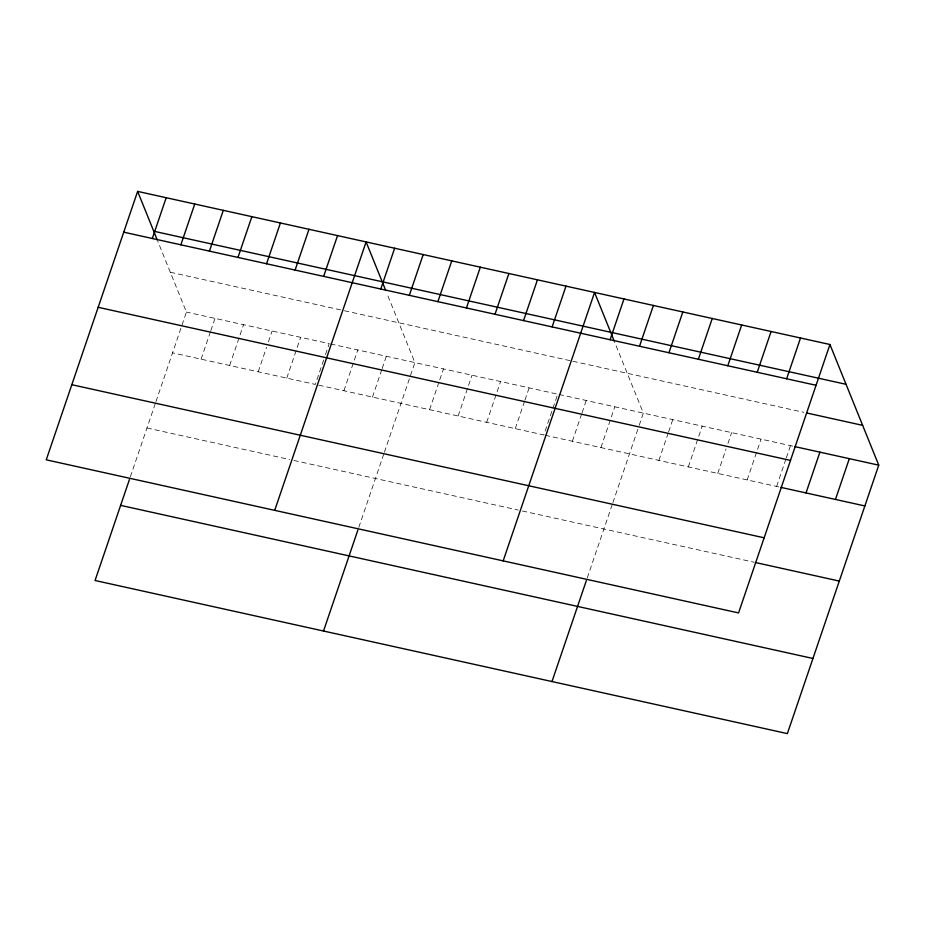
<?xml version="1.0" encoding="UTF-8"?>
<svg xmlns="http://www.w3.org/2000/svg" width="925" height="925" viewBox="0 0 925 925"><rect width="100%" height="100%" fill="white"/><g stroke="black" fill="none" stroke-linecap="round" stroke-linejoin="round"><path stroke-width="0.69" stroke-dasharray="4.62 3.47" d="M130.333 476.861L155.504 402.93M155.955 401.612L186.434 312.072L157.759 241.171M201.107 359.166L210.368 331.971M210.831 330.618L214.993 318.385M229.666 365.479L243.552 324.698M258.225 371.792L266.55 347.326M268.4 341.892L272.112 331.011M286.785 378.105L300.671 337.324M323.669 359.952L315.344 384.43L172.547 352.853M325.519 354.518L329.219 343.649L186.434 312.072M343.903 390.743L357.778 349.962M372.463 397.056L381.713 369.873M382.175 368.508L386.338 356.275M358.796 527.377L383.967 453.458M384.418 452.14L414.897 362.588L386.731 292.936M429.57 409.683L439.294 381.135M439.757 379.782L443.457 368.902M458.129 416.007L472.016 375.215M486.689 422.32L500.575 381.539M515.248 428.633L524.498 401.45M524.961 400.086L529.135 387.853M572.367 441.26L581.617 414.076M582.079 412.712L586.242 400.479M600.926 447.584L614.801 406.792M587.259 577.905L612.431 503.975M612.882 502.657L638.736 426.703M639.198 425.35L643.361 413.117L614.686 342.215M658.901 460.396L668.162 433.212M668.625 431.859L672.787 419.615M688.327 466.905L702.214 426.124M717.754 473.415L726.079 448.949M727.929 443.503L731.629 432.634M747.169 479.925L761.055 439.144M776.595 486.423L785.857 459.239M786.319 457.887L790.482 445.642M170.327 272.251L341.683 310.141M344.401 310.742L570.147 360.658M572.864 361.259L803.802 412.33M330.583 343.95L557.694 394.166L543.808 434.947L316.697 384.731M559.047 394.466L793.28 446.266M545.16 435.247L779.393 487.047M146.971 427.974L289.768 459.552M293.849 460.453L518.231 510.068M522.313 510.97L753.829 562.169"/><path stroke-width="1.39" d="M137.628 191.394L46.25 459.829L738.566 612.928L829.945 344.505L137.628 191.394L157.262 239.922M152.313 238.5L166.188 197.719M180.861 244.813L194.747 204.032M129.407 479.578L95.055 580.495L787.372 733.606L878.75 465.171L829.945 344.505M209.42 251.126L223.307 210.345M237.979 257.439L251.866 216.658M266.539 263.752L280.425 222.971M295.098 270.077L308.985 229.296M323.658 276.39L337.544 235.609M274.713 510.357L366.092 241.922L385.725 290.45M380.776 289.016L394.651 248.235M409.324 295.329L423.211 254.548M323.519 631.023L357.871 530.094M437.883 301.654L451.77 260.873M466.443 307.967L480.329 267.186M495.002 314.28L508.889 273.499M523.562 320.593L537.448 279.812M552.121 326.907L566.007 286.126M503.177 560.874L594.555 292.45L614.188 340.967M610.107 339.729L623.982 298.948M639.522 346.239L653.408 305.458M551.982 681.552L586.334 580.623M668.948 352.749L682.835 311.968M698.375 359.258L712.25 318.478M727.79 365.757L741.677 324.976M757.217 372.266L771.103 331.485M786.643 378.776L800.53 337.995M806.022 492.933L819.908 452.152M835.448 499.442L849.323 458.661M153.735 231.215L846.051 384.314M123.753 232.175L816.07 385.286M806.6 412.955L862.643 425.35M794.679 446.578L878.75 465.171M98.177 307.308L790.493 460.407M780.804 487.359L864.863 505.952M71.826 384.708L764.143 537.807M755.228 562.481L839.287 581.073M120.632 505.374L812.948 658.473"/></g></svg>
